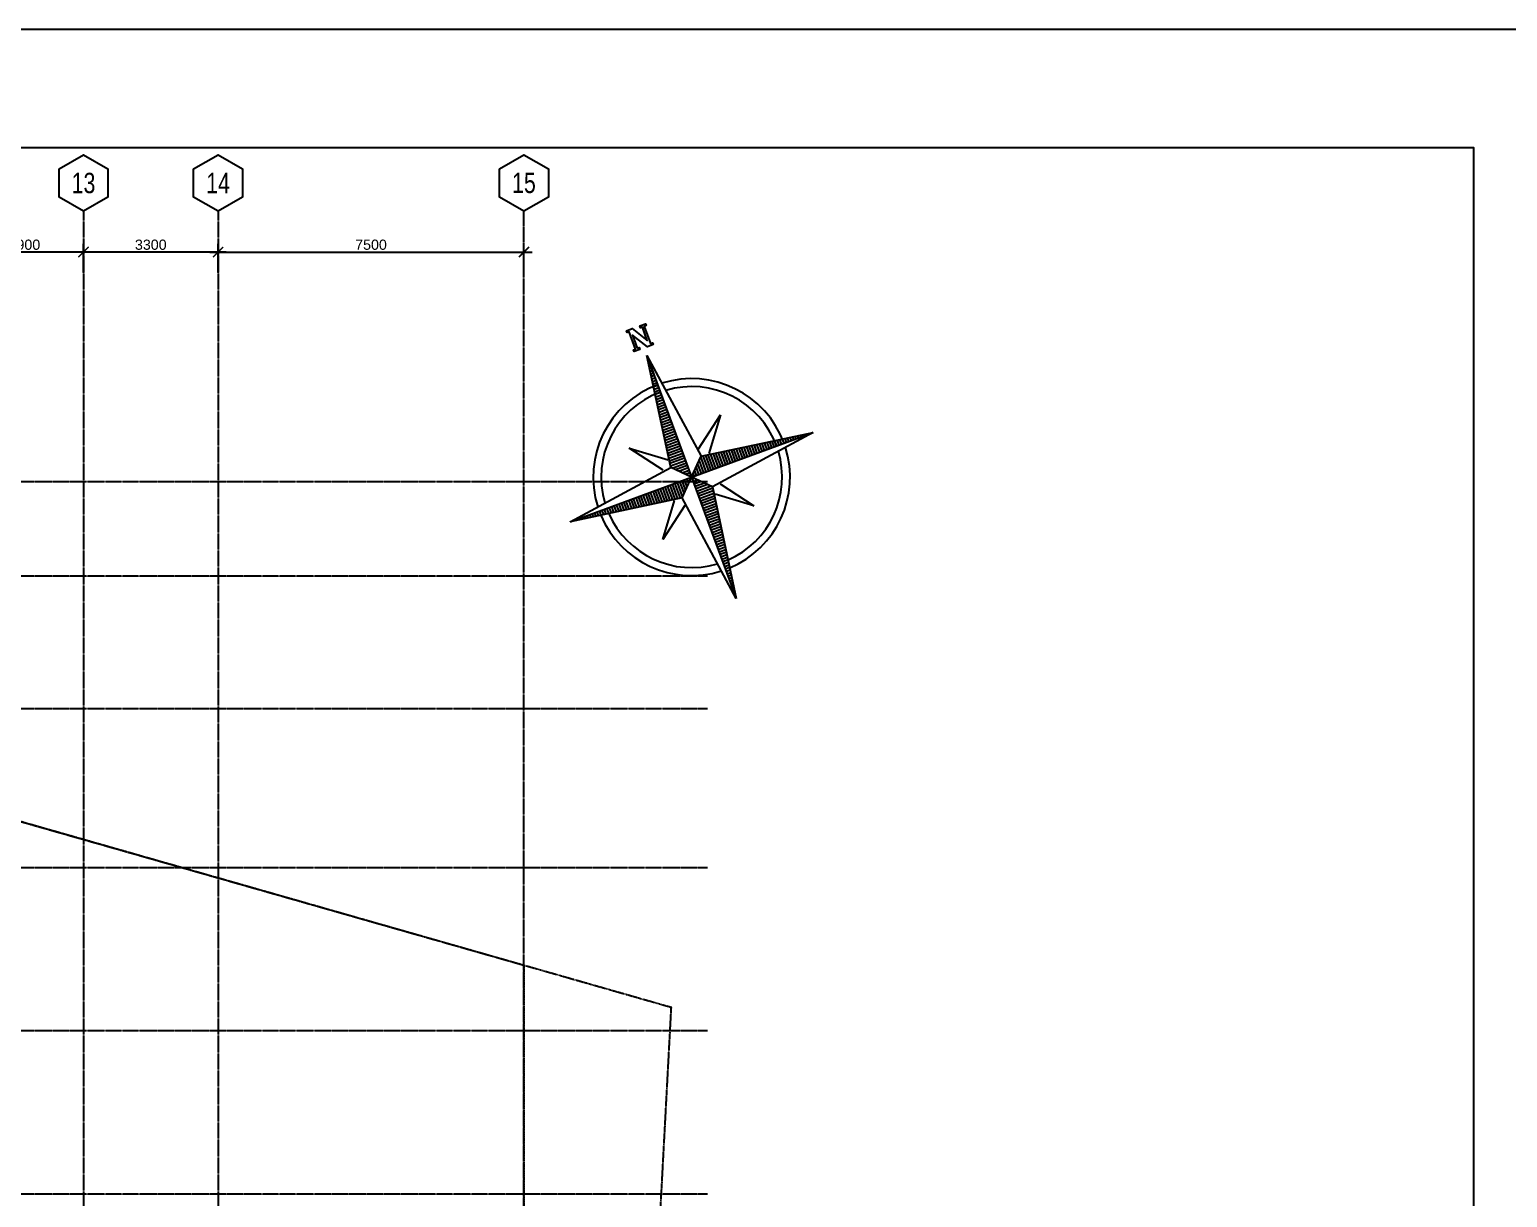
# Model space of a CAD drawing. Header units: inches. Extents: x -189245 to 740841, y -215444 to 469401.
# Drawn here: x -8365 to 27876, y -107064 to -78428 of the extents above; entities that cross this region are included whole.
import ezdxf
from ezdxf.enums import TextEntityAlignment as Align

# ---------------------------------------------------------------- set-up
doc = ezdxf.new("R2010")
doc.units = ezdxf.units.IN
doc.header["$LTSCALE"] = 10
doc.header["$MEASUREMENT"] = 0
doc.linetypes.add('GRID NORMAL$0$GRID BASEMENT$0$GRID GROUND$0$GRID$0$$0$PHANTOM', pattern=[2.5, 1.25, -0.25, 0.25, -0.25, 0.25, -0.25])
doc.linetypes.add('HIDDEN', pattern=[0.375, 0.25, -0.125])
for name, color, linetype in [('3', 252, 'Continuous'), ('a-dim', 8, 'Continuous'), ('A-GRID', 8, 'Continuous'), ('A-TTL', 1, 'Continuous'), ('GRID BASEMENT$0$A-PROPERTY LINE', 1, 'Continuous')]:
    doc.layers.add(name, color=color, linetype=linetype)
doc.layers.add('DEFPOINT', color=7, linetype='Continuous', plot=False)
doc.styles.add('GRID NORMAL$0$GRID BASEMENT$0$GRID GROUND$0$GRID$0$Standard', font='ARIAL.TTF')
doc.dimstyles.new('GRID NORMAL$0$GRID BASEMENT$0$GRID GROUND$0$GRID$0$Standard', dxfattribs={"dimtxt": 250, "dimasz": 0.18, "dimexe": 0.18, "dimexo": 0.0625, "dimgap": 50, "dimtad": 1, "dimdec": 0, "dimzin": 0, "dimdsep": 46, "dimtxsty": 'GRID NORMAL$0$GRID BASEMENT$0$GRID GROUND$0$GRID$0$Standard', "dimcen": 0.09, "dimadec": 0, "dimazin": 0, "dimtfac": 1, "dimtdec": 0, "dimtofl": 0, "dimtmove": 0, "dimatfit": 3, "dimfxl": 1, "dimtolj": 1, "dimtzin": 0, "dimarcsym": 0})

# ---------------------------------------------------------------- blocks, each defined once
blk = doc.blocks.new('GRID NORMAL$0$GRID BASEMENT$0$GRID GROUND$0$GRID$0$$0$GRID-V')
at = {"color": 3}
blk.add_lwpolyline([(6, 10.39), (0, 13.86), (-6, 10.39), (-6, 3.46), (0, 0), (6, 3.46)], close=True, dxfattribs=at)
at = {"color": 6, "style": 'GRID NORMAL$0$GRID BASEMENT$0$GRID GROUND$0$GRID$0$Standard', "width": 0.75}
blk.add_attdef('V', text='', height=5, dxfattribs=at).set_placement((0, 6.93), align=Align.MIDDLE)
blk = doc.blocks.new('GRID NORMAL$0$GRID BASEMENT$0$GRID GROUND$0$GRID$0$_ARCHTICK')
at = {"color": 0, "linetype": 'ByBlock', "ltscale": 20, "const_width": 0.15}
blk.add_lwpolyline([(-0.5, -0.5), (0.5, 0.5)], dxfattribs=at)
blk = doc.blocks.new('*D269')
at = {"layer": 'a-dim', "color": 0, "lineweight": -2, "ltscale": 500}
for p, q in [((-7042, -84383), (-7042, -83683)), ((-3742, -84383), (-3742, -83683)), ((-3542, -83883), (-7242, -83883))]:
    blk.add_line(p, q, dxfattribs=at)
at = {"layer": 'Defpoints', "color": 0, "ltscale": 500}
for p in [(-7042, -83883), (-7042, -84383), (-3742, -84383)]:
    blk.add_point(p, dxfattribs=at)
at = {"layer": 'a-dim', "color": 0, "lineweight": -2, "ltscale": 500, "xscale": 250, "yscale": 250, "zscale": 250, "rotation": 180}
blk.add_blockref('GRID NORMAL$0$GRID BASEMENT$0$GRID GROUND$0$GRID$0$_ARCHTICK', (-7042, -83883), dxfattribs=at)
at = {"layer": 'a-dim', "color": 0, "lineweight": -2, "ltscale": 500, "xscale": 250, "yscale": 250, "zscale": 250}
blk.add_blockref('GRID NORMAL$0$GRID BASEMENT$0$GRID GROUND$0$GRID$0$_ARCHTICK', (-3742, -83883), dxfattribs=at)
at = {"layer": 'a-dim', "color": 3, "ltscale": 500, "insert": (-5392, -83705), "char_height": 250, "attachment_point": 5, "style": 'GRID NORMAL$0$GRID BASEMENT$0$GRID GROUND$0$GRID$0$Standard'}
blk.add_mtext('\\A1;3300', dxfattribs=at)
blk = doc.blocks.new('*D270')
at = {"layer": 'a-dim', "color": 0, "lineweight": -2, "ltscale": 500}
for p, q in [((-9942, -84383), (-9942, -83683)), ((-7042, -84383), (-7042, -83683)), ((-6842, -83883), (-10142, -83883))]:
    blk.add_line(p, q, dxfattribs=at)
at = {"layer": 'Defpoints', "color": 0, "ltscale": 500}
for p in [(-9942, -83883), (-9942, -84383), (-7042, -84383)]:
    blk.add_point(p, dxfattribs=at)
at = {"layer": 'a-dim', "color": 0, "lineweight": -2, "ltscale": 500, "xscale": 250, "yscale": 250, "zscale": 250, "rotation": 180}
blk.add_blockref('GRID NORMAL$0$GRID BASEMENT$0$GRID GROUND$0$GRID$0$_ARCHTICK', (-9942, -83883), dxfattribs=at)
at = {"layer": 'a-dim', "color": 0, "lineweight": -2, "ltscale": 500, "xscale": 250, "yscale": 250, "zscale": 250}
blk.add_blockref('GRID NORMAL$0$GRID BASEMENT$0$GRID GROUND$0$GRID$0$_ARCHTICK', (-7042, -83883), dxfattribs=at)
at = {"layer": 'a-dim', "color": 3, "ltscale": 500, "insert": (-8492, -83705), "char_height": 250, "attachment_point": 5, "style": 'GRID NORMAL$0$GRID BASEMENT$0$GRID GROUND$0$GRID$0$Standard'}
blk.add_mtext('\\A1;2900', dxfattribs=at)
blk = doc.blocks.new('*D280')
at = {"layer": 'a-dim', "color": 0, "lineweight": -2, "ltscale": 500}
for p, q in [((-3742, -84383), (-3742, -83683)), ((3758, -84383), (3758, -83683)), ((-3942, -83883), (3958, -83883))]:
    blk.add_line(p, q, dxfattribs=at)
at = {"layer": 'Defpoints', "color": 0, "ltscale": 500}
for p in [(3758, -83883), (-3742, -84383), (3758, -84383)]:
    blk.add_point(p, dxfattribs=at)
at = {"layer": 'a-dim', "color": 0, "lineweight": -2, "ltscale": 500, "xscale": 250, "yscale": 250, "zscale": 250, "rotation": 180}
blk.add_blockref('GRID NORMAL$0$GRID BASEMENT$0$GRID GROUND$0$GRID$0$_ARCHTICK', (-3742, -83883), dxfattribs=at)
at = {"layer": 'a-dim', "color": 0, "lineweight": -2, "ltscale": 500, "xscale": 250, "yscale": 250, "zscale": 250}
blk.add_blockref('GRID NORMAL$0$GRID BASEMENT$0$GRID GROUND$0$GRID$0$_ARCHTICK', (3758, -83883), dxfattribs=at)
at = {"layer": 'a-dim', "color": 3, "ltscale": 500, "insert": (8, -83705), "char_height": 250, "attachment_point": 5, "style": 'GRID NORMAL$0$GRID BASEMENT$0$GRID GROUND$0$GRID$0$Standard'}
blk.add_mtext('\\A1;7500', dxfattribs=at)
blk = doc.blocks.new('*X20')
at = {"color": 0, "linetype": 'ByBlock'}
for p, q in [((-217.53, 160.4998), (-217.53, 160.5)), ((-217.52, 160.4984), (-217.52, 160.5)), ((-217.51, 160.497), (-217.51, 160.5)), ((-217.5, 160.4955), (-217.5, 160.5)), ((-217.49, 160.4941), (-217.49, 160.5)), ((-217.48, 160.4927), (-217.48, 160.5)), ((-217.47, 160.4913), (-217.47, 160.5)), ((-217.46, 160.4898), (-217.46, 160.5)), ((-217.45, 160.4884), (-217.45, 160.5)), ((-217.44, 160.487), (-217.44, 160.5)), ((-217.43, 160.4855), (-217.43, 160.5)), ((-217.42, 160.4841), (-217.42, 160.5)), ((-217.41, 160.4827), (-217.41, 160.5)), ((-217.4, 160.4812), (-217.4, 160.5)), ((-217.39, 160.4798), (-217.39, 160.5)), ((-217.38, 160.4784), (-217.38, 160.5)), ((-217.37, 160.477), (-217.37, 160.5)), ((-217.36, 160.4755), (-217.36, 160.5)), ((-217.35, 160.4741), (-217.35, 160.5)), ((-217.34, 160.4727), (-217.34, 160.5)), ((-217.33, 160.4712), (-217.33, 160.5)), ((-217.32, 160.4698), (-217.32, 160.5)), ((-217.31, 160.4684), (-217.31, 160.5)), ((-217.3, 160.467), (-217.3, 160.5)), ((-217.29, 160.4655), (-217.29, 160.5)), ((-217.28, 160.4641), (-217.28, 160.5)), ((-217.27, 160.4627), (-217.27, 160.5)), ((-217.26, 160.4613), (-217.26, 160.5)), ((-217.25, 160.4598), (-217.25, 160.5)), ((-217.24, 160.4584), (-217.24, 160.5)), ((-217.23, 160.457), (-217.23, 160.5)), ((-217.22, 160.4555), (-217.22, 160.5)), ((-217.21, 160.4541), (-217.21, 160.5)), ((-217.2, 160.4527), (-217.2, 160.5)), ((-217.19, 160.4512), (-217.19, 160.5)), ((-217.18, 160.4498), (-217.18, 160.5)), ((-217.17, 160.4484), (-217.17, 160.5)), ((-217.16, 160.447), (-217.16, 160.5)), ((-217.15, 160.4455), (-217.15, 160.5)), ((-217.14, 160.4441), (-217.14, 160.5)), ((-217.13, 160.4427), (-217.13, 160.5)), ((-217.12, 160.4412), (-217.12, 160.5)), ((-217.11, 160.4398), (-217.11, 160.5)), ((-217.1, 160.4384), (-217.1, 160.5)), ((-217.09, 160.4412), (-217.09, 160.5)), ((-217.08, 160.4512), (-217.08, 160.5)), ((-217.07, 160.4613), (-217.07, 160.5)), ((-217.06, 160.4712), (-217.06, 160.5)), ((-217.05, 160.4812), (-217.05, 160.5)), ((-217.04, 160.4913), (-217.04, 160.5))]:
    blk.add_line(p, q, dxfattribs=at)
blk = doc.blocks.new('north2')
at = {"color": 0, "linetype": 'ByBlock'}
for p, q in [((-0.0625, 0.0625), (0, 0.5)), ((0, 0.5), (0.0625, 0.0625)), ((0, 0.5), (0, 0)), ((-0.0938, 0.0625), (-0.1875, 0.1875)), ((-0.1875, 0.1875), (-0.0625, 0.0937)), ((0.0625, 0.0937), (0.1875, 0.1875)), ((0.1875, 0.1875), (0.0937, 0.0625)), ((-0.5, 0), (-0.0625, 0.0625)), ((-0.0625, 0.0625), (0, 0)), ((0, 0), (0.0625, 0.0625)), ((0.0625, 0.0625), (0.5, 0)), ((0, 0), (-0.5, 0)), ((-0.0625, -0.0625), (-0.5, 0)), ((-0.0625, -0.0625), (0, 0)), ((0, 0), (0.0625, -0.0625)), ((0, 0), (0, -0.5)), ((0.5, 0), (0, 0)), ((0.5, 0), (0.0625, -0.0625)), ((-0.1875, -0.1875), (-0.0938, -0.0625)), ((-0.0625, -0.0938), (-0.1875, -0.1875)), ((0, -0.5), (-0.0625, -0.0625)), ((0.0625, -0.0625), (0, -0.5)), ((0.1875, -0.1875), (0.0625, -0.0938)), ((0.0937, -0.0625), (0.1875, -0.1875))]:
    blk.add_line(p, q, dxfattribs=at)
blk.add_lwpolyline([(0.5391, 0.0255), (0.5391, 0.0177), (0.5312, 0.0177), (0.5312, 0.0411), (0.5391, 0.0411), (0.5391, 0.0333), (0.6094, 0.0333), (0.6094, 0.0411), (0.6172, 0.0411), (0.6172, 0.0177), (0.5547, -0.0214), (0.6094, -0.0214), (0.6094, -0.0136), (0.6172, -0.0136), (0.6172, -0.037), (0.6094, -0.037), (0.6094, -0.0292), (0.5391, -0.0292), (0.5391, -0.037), (0.5312, -0.037), (0.5312, -0.0136), (0.5938, 0.0255), (0.5391, 0.0255)], dxfattribs=at)
for radius, start, end in [(0.3802, 92.5891, 177.4109), (0.3494, 93.5464, 176.4536), (0.3802, 0, 87.4109), (0.3494, 0, 86.4536), (0.3802, 182.5891, 267.4109), (0.3494, 183.5464, 266.4536), (0.3802, 270, 357.4109), (0.3494, 270, 356.4536)]:
    blk.add_arc((0, 0), radius, start, end, dxfattribs=at)
for p, rotation in [((-160.5, -217.0312), 270), ((-217.0312, 160.5), 180), ((160.5, 217.0312), 89.99999999999999)]:
    blk.add_blockref('*X20', p, dxfattribs=dict(at, rotation=rotation))
blk.add_blockref('*X20', (217.0312, -160.5), dxfattribs=at)

msp = doc.modelspace()

# ---------------------------------------------------------------- linework, layer by layer
at = {"layer": '3', "color": 251, "linetype": 'GRID NORMAL$0$GRID BASEMENT$0$GRID GROUND$0$GRID$0$$0$PHANTOM', "flags": 128}
msp.add_lwpolyline([(7365.33214, -102410.09833), (6901.34932, -111087.70284), (7283.00817, -123191.68716), (8258.22275, -131262.98548), (-46405.56199, -144611.52616), (-47662.69608, -137766.00106), (-48617.76909, -130468.23184), (-49198.13495, -123131.14962), (-49401.71809, -115793.97347), (-49225.53343, -108466.09117), (-48670.94761, -101137.04386), (-47743.29586, -93855.89956), (-46509.51481, -87006.12699), (7384.28652, -102402.90192)], dxfattribs=at)
at = {"layer": 'A-GRID', "linetype": 'GRID NORMAL$0$GRID BASEMENT$0$GRID GROUND$0$GRID$0$$0$PHANTOM'}
for p, q in [((-7042.0004, -82882.74088), (-7042.0004, -143550.89361)), ((-3742.0004, -82882.74088), (-3742.0004, -143550.89361)), ((3757.9996, -143550.89361), (3757.9996, -82882.74088)), ((8258.22275, -89518.32359), (-53786.76847, -89518.32359)), ((8258.22275, -91830.8569), (-53786.76847, -91830.8569)), ((8258.22275, -95080.8569), (-53786.76847, -95080.8569)), ((8258.22275, -98980.8569), (-53786.76847, -98980.8569)), ((8258.22275, -102980.8569), (-53786.76847, -102980.8569)), ((8258.22275, -106980.8569), (-53786.76847, -106980.8569)), ((8258.22275, -106980.8569), (-53786.76847, -106980.8569))]:
    msp.add_line(p, q, dxfattribs=at)
at = {"layer": 'DEFPOINT', "color": 2}
msp.add_lwpolyline([(-74245.06827, -152678.22268), (30754.93173, -152678.22268), (30754.93173, -78428.22268), (-74245.06827, -78428.22268)], close=True, dxfattribs=at)
at = {"layer": 'DEFPOINT', "color": 5}
msp.add_lwpolyline([(-68152.06827, -149778.22268), (27047.93173, -149778.22268), (27047.93173, -81328.22268), (-68152.06827, -81328.22268)], close=True, dxfattribs=at)
at = {"layer": 'GRID BASEMENT$0$A-PROPERTY LINE', "color": 1, "linetype": 'HIDDEN'}
msp.add_lwpolyline([(-43717.0004, -89518.79126), (-38342.0004, -89518.79126), (-38342.0004, -91831.32457), (-31867.0004, -91831.32457), (-31867.0004, -97076.80066), (-11264.3244, -97080.90288), (3757.99972, -101368.31882), (3757.36711, -128186.90482), (-6553.54801, -130613.12376), (-6553.54801, -134881.32457), (-31866.69897, -134876.80066), (-31867.0004, -140131.32457), (-38342.0004, -140131.32457), (-38342.0004, -142444.32359), (-43717.0004, -142444.34172), (-43717.0004, -136831.32457), (-44908.21835, -136831.32457, -0.0757802204), (-44713.78319, -95131.32457), (-43717.0004, -95131.32457), (-43717.0004, -89518.79126)], format="xyb", dxfattribs=at)

# ---------------------------------------------------------------- block references
at = {"layer": 'A-GRID'}
ref = msp.add_blockref('GRID NORMAL$0$GRID BASEMENT$0$GRID GROUND$0$GRID$0$$0$GRID-V', (-7042.0004, -82882.74088), dxfattribs=dict(at, xscale=-100, yscale=100, zscale=100))
ref.add_attrib('V', '13', dxfattribs={"layer": '0', "color": 6, "height": 500, "style": 'GRID NORMAL$0$GRID BASEMENT$0$GRID GROUND$0$GRID$0$Standard', "width": 0.75}).set_placement((-7042.0004, -82189.92056), align=Align.MIDDLE)
ref = msp.add_blockref('GRID NORMAL$0$GRID BASEMENT$0$GRID GROUND$0$GRID$0$$0$GRID-V', (-3742.0004, -82882.74088), dxfattribs=dict(at, xscale=-100, yscale=100, zscale=100))
ref.add_attrib('V', '14', dxfattribs={"layer": '0', "color": 6, "height": 500, "style": 'GRID NORMAL$0$GRID BASEMENT$0$GRID GROUND$0$GRID$0$Standard', "width": 0.75}).set_placement((-3742.0004, -82189.92056), align=Align.MIDDLE)
ref = msp.add_blockref('GRID NORMAL$0$GRID BASEMENT$0$GRID GROUND$0$GRID$0$$0$GRID-V', (3757.9996, -82882.74088), dxfattribs=dict(at, xscale=-100, yscale=100, zscale=100))
ref.add_attrib('V', '15', dxfattribs={"layer": '0', "color": 6, "height": 500, "style": 'GRID NORMAL$0$GRID BASEMENT$0$GRID GROUND$0$GRID$0$Standard', "width": 0.75}).set_placement((3757.9996, -82189.92056), align=Align.MIDDLE)
at = {"layer": 'A-TTL', "xscale": 6349.999999999833, "yscale": 6350.000000000029, "zscale": 6350, "rotation": 110.1693660417757}
msp.add_blockref('north2', (7870.66316, -89401.46865), dxfattribs=at)

# ---------------------------------------------------------------- dimensions: what is measured, and where the dimension line sits
at = {"layer": 'a-dim', "ltscale": 500}
for base, p1, p2, override, picture, middle in [((-9942.0004, -83882.74088), (-7042.0004, -84382.74088), (-9942.0004, -84382.74088), {"dimasz": 250, "dimexe": 200, "dimblk1": 'GRID NORMAL$0$GRID BASEMENT$0$GRID GROUND$0$GRID$0$_ARCHTICK', "dimblk2": 'GRID NORMAL$0$GRID BASEMENT$0$GRID GROUND$0$GRID$0$_ARCHTICK', "dimsah": 1, "dimdle": 200, "dimclrt": 3}, '*D270', (-8492.0004, -83705.09763)), ((-7042.0004, -83882.74088), (-3742.0004, -84382.74088), (-7042.0004, -84382.74088), {"dimasz": 250, "dimexe": 200, "dimdec": 0, "dimblk1": 'GRID NORMAL$0$GRID BASEMENT$0$GRID GROUND$0$GRID$0$_ARCHTICK', "dimblk2": 'GRID NORMAL$0$GRID BASEMENT$0$GRID GROUND$0$GRID$0$_ARCHTICK', "dimsah": 1, "dimdle": 200, "dimclrt": 3}, '*D269', (-5392.0004, -83705.01237)), ((3757.9996, -83882.74088), (-3742.0004, -84382.74088), (3757.9996, -84382.67838), {"dimasz": 250, "dimexe": 200, "dimblk1": 'GRID NORMAL$0$GRID BASEMENT$0$GRID GROUND$0$GRID$0$_ARCHTICK', "dimblk2": 'GRID NORMAL$0$GRID BASEMENT$0$GRID GROUND$0$GRID$0$_ARCHTICK', "dimsah": 1, "dimdle": 200, "dimclrt": 3}, '*D280', (7.9996, -83705.09763))]:
    dim = msp.add_linear_dim(base=base, p1=p1, p2=p2, angle=180, dimstyle='GRID NORMAL$0$GRID BASEMENT$0$GRID GROUND$0$GRID$0$Standard', override=override, dxfattribs=at)
    dim.commit()
    dim.dimension.update_dxf_attribs({"geometry": picture, "text_midpoint": middle})

doc.saveas('drawing.dxf')
